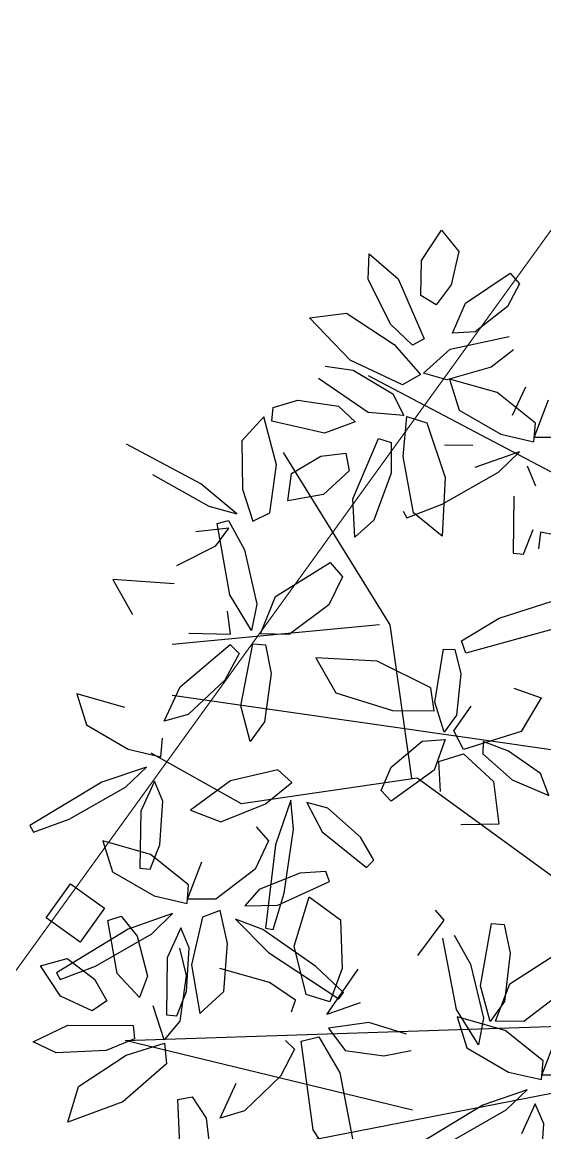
# Model space of a CAD drawing. Header units: metres. Extents: x 141303 to 146299, y 125960 to 127091.
# Drawn here: x 144872.24 to 144875.99, y 126095.13 to 126103.1 of the extents above; entities that cross this region are included whole.
import ezdxf

# ---------------------------------------------------------------- set-up
doc = ezdxf.new("R2010")
doc.units = ezdxf.units.M
doc.header["$MEASUREMENT"] = 0
doc.layers.add('ELEVATION', color=7, linetype='Continuous', lineweight=20)
doc.layers.add('new column', color=4, linetype='Continuous', lineweight=25)
doc.layers.add('FURNITURE', color=6, linetype='Continuous')
doc.layers.get('0').off()

# ---------------------------------------------------------------- blocks, each defined once
blk = doc.blocks.new('tree_plan2-flat-1')
at = {"color": 60}
for p, q in [((-5813.18, 2100.58), (-5807.85, 2108.76)), ((-5807.85, 2108.76), (-5803.14, 2102.95)), ((-5827.6, 2095.53), (-5827.33, 2102.4)), ((-5827.33, 2102.4), (-5819.51, 2095.66)), ((-5803.14, 2102.95), (-5805.28, 2094.01)), ((-5813.39, 2091.18), (-5813.18, 2100.58)), ((-5821.57, 2083.44), (-5827.6, 2095.53)), ((-5819.51, 2095.66), (-5812.56, 2079.5)), ((-5801.41, 2089.02), (-5789.35, 2097.09)), ((-5789.35, 2097.09), (-5786.88, 2094.26)), ((-5805.28, 2094.01), (-5809.3, 2088.61)), ((-5786.88, 2094.26), (-5790.06, 2088.13)), ((-5809.3, 2088.61), (-5813.39, 2091.18)), ((-5843.4, 2085.22), (-5833.45, 2086.46)), ((-5833.45, 2086.46), (-5820.59, 2078.01)), ((-5804.93, 2080.96), (-5801.41, 2089.02)), ((-5790.06, 2088.13), (-5798.83, 2081.3)), ((-5832.5, 2073.77), (-5843.4, 2085.22)), ((-5815.68, 2077.77), (-5821.57, 2083.44)), ((-5798.83, 2081.3), (-5804.93, 2080.96)), ((-5820.59, 2078.01), (-5813.53, 2069.9)), ((-5812.56, 2079.5), (-5815.68, 2077.77)), ((-5805.51, 2076.66), (-5789.66, 2080.02)), ((-5812.76, 2070.27), (-5805.51, 2076.66)), ((-5788.46, 2076.46), (-5794.48, 2071.78)), ((-5839.24, 2072.22), (-5831.7, 2071.08)), ((-5818.44, 2067.14), (-5832.5, 2073.77)), ((-5794.48, 2071.78), (-5806.45, 2068.43)), ((-5827.66, 2059.71), (-5841, 2068.91)), ((-5831.7, 2071.08), (-5821.04, 2064.7)), ((-5813.53, 2069.9), (-5818.44, 2067.14)), ((-5806.45, 2068.43), (-5812.76, 2070.27)), ((-5792.88, 2064.97), (-5805.74, 2068.61)), ((-5805.74, 2068.61), (-5803.15, 2060.26)), ((-5785.29, 2066.43), (-5788.88, 2058.81)), ((-5853.25, 2061.13), (-5846.61, 2063.04)), ((-5846.61, 2063.04), (-5835.62, 2061.37)), ((-5821.04, 2064.7), (-5818.04, 2058.86)), ((-5782.66, 2056.76), (-5792.88, 2064.97)), ((-5783, 2052.9), (-5779.12, 2062.97)), ((-5853.6, 2057.39), (-5853.25, 2061.13)), ((-5835.62, 2061.37), (-5831.17, 2057.18)), ((-5818.04, 2058.86), (-5827.66, 2059.71)), ((-5803.15, 2060.26), (-5791.93, 2053.77)), ((-5855.78, 2058.6), (-5861.64, 2052.11)), ((-5852.35, 2045.68), (-5855.78, 2058.6)), ((-5839.45, 2054.19), (-5853.6, 2057.39)), ((-5831.17, 2057.18), (-5839.45, 2054.19)), ((-5818.26, 2047.85), (-5817.23, 2058.55)), ((-5817.23, 2058.55), (-5811.85, 2056.89)), ((-5811.85, 2056.89), (-5806.99, 2042.12)), ((-5783.07, 2051.71), (-5782.66, 2056.76)), ((-5791.93, 2053.77), (-5783.07, 2051.71)), ((-5872.75, 2040.62), (-5892.68, 2051.3)), ((-5861.64, 2052.11), (-5861.5, 2039.16)), ((-5831.81, 2036.48), (-5824.86, 2052.65)), ((-5824.86, 2052.65), (-5821.46, 2051.57)), ((-5821.46, 2051.57), (-5821.52, 2043.39)), ((-5799.47, 2050.77), (-5807.16, 2050.82)), ((-5775.31, 2052.85), (-5783, 2052.9)), ((-5848.36, 2043.35), (-5840.4, 2047.95)), ((-5840.4, 2047.95), (-5833.72, 2048.75)), ((-5833.72, 2048.75), (-5832.77, 2044.01)), ((-5815.54, 2032.7), (-5818.26, 2047.85)), ((-5786.98, 2049), (-5798.93, 2044.84)), ((-5792.64, 2043.57), (-5786.98, 2049)), ((-5854.2, 2032.71), (-5852.35, 2045.68)), ((-5782.53, 2039.81), (-5784.79, 2045.2)), ((-5885.77, 2043.17), (-5870.63, 2034.56)), ((-5849.34, 2035.93), (-5848.36, 2043.35)), ((-5832.77, 2044.01), (-5839.73, 2037.69)), ((-5821.52, 2043.39), (-5826.15, 2030.7)), ((-5806.99, 2042.12), (-5807.8, 2026.34)), ((-5807.77, 2034.94), (-5792.64, 2043.57)), ((-5863.07, 2032.46), (-5872.75, 2040.62)), ((-5861.5, 2039.16), (-5858.75, 2030.48)), ((-5839.73, 2037.69), (-5849.34, 2035.93)), ((-5831.31, 2026.18), (-5831.81, 2036.48)), ((-5788.48, 2037.1), (-5788.7, 2021.79)), ((-5870.63, 2034.56), (-5863.07, 2032.46)), ((-5858.75, 2030.48), (-5854.2, 2032.71)), ((-5818.28, 2033.14), (-5817.29, 2031.33)), ((-5817.29, 2031.33), (-5807.77, 2034.94)), ((-5807.8, 2026.34), (-5815.54, 2032.7)), ((-5868.39, 2029.91), (-5865.31, 2030.71)), ((-5865, 2010.67), (-5868.39, 2029.91)), ((-5865.31, 2030.71), (-5861.04, 2022.84)), ((-5826.15, 2030.7), (-5831.31, 2026.18)), ((-5865.23, 2028.64), (-5874.08, 2027.69)), ((-5868.71, 2023.94), (-5865.23, 2028.64)), ((-5785.9, 2021.49), (-5783.29, 2028.07)), ((-5781.35, 2027.35), (-5781.86, 2022.88)), ((-5774.02, 2025.93), (-5781.35, 2027.35)), ((-5879.2, 2018.61), (-5868.71, 2023.94)), ((-5861.04, 2022.84), (-5857.76, 2008.18)), ((-5788.7, 2021.79), (-5785.9, 2021.49)), ((-5852.73, 2010.2), (-5837.94, 2019.36)), ((-5837.94, 2019.36), (-5834.68, 2015.49)), ((-5880.01, 2013.72), (-5896.44, 2014.89)), ((-5896.44, 2014.89), (-5891.24, 2005.43)), ((-5834.68, 2015.49), (-5838.37, 2007.92)), ((-5859.2, 2001.06), (-5865, 2010.67)), ((-5856.75, 2000.18), (-5852.73, 2010.2)), ((-5792.51, 2004.31), (-5773.4, 2010.36)), ((-5864.88, 2000.13), (-5865.64, 2006.35)), ((-5857.76, 2008.18), (-5859.2, 2001.06)), ((-5838.37, 2007.92), (-5849.07, 2000.02)), ((-5802.68, 1998.21), (-5792.51, 2004.31)), ((-5876.09, 2000.4), (-5864.88, 2000.13)), ((-5849.07, 2000.02), (-5856.75, 2000.18)), ((-5776.39, 2001.76), (-5801.5, 1994.85)), ((-5878.38, 1986.01), (-5864.9, 1997.3)), ((-5864.9, 1997.3), (-5862.49, 1994.93)), ((-5862.07, 1980.84), (-5858.8, 1997.54)), ((-5858.8, 1997.54), (-5855.44, 1997.22)), ((-5855.44, 1997.22), (-5853.89, 1989.47)), ((-5801.5, 1994.85), (-5802.68, 1998.21)), ((-5862.49, 1994.93), (-5866.37, 1987.77)), ((-5825.4, 1992.75), (-5841.85, 1993.7)), ((-5841.85, 1993.7), (-5836.52, 1984.31)), ((-5809.86, 1981.71), (-5807.5, 1996)), ((-5807.5, 1996), (-5804.49, 1995.82)), ((-5804.49, 1995.82), (-5802.87, 1989.27)), ((-5810.93, 1985.58), (-5825.4, 1992.75)), ((-5866.37, 1987.77), (-5876.24, 1978.55)), ((-5853.89, 1989.47), (-5855.7, 1976.52)), ((-5802.87, 1989.27), (-5804.05, 1978.22)), ((-5882.77, 1976.74), (-5878.38, 1986.01)), ((-5810.08, 1979.38), (-5810.93, 1985.58)), ((-5788.64, 1985.4), (-5781.27, 1982.84)), ((-5893.36, 1980.42), (-5906.2, 1984.12)), ((-5906.2, 1984.12), (-5903.65, 1975.76)), ((-5836.52, 1984.31), (-5821.3, 1979.49)), ((-5807.34, 1973.58), (-5809.86, 1981.71)), ((-5781.27, 1982.84), (-5786.62, 1973.77)), ((-5876.24, 1978.55), (-5882.77, 1976.74)), ((-5859.6, 1971.19), (-5862.07, 1980.84)), ((-5821.3, 1979.49), (-5810.08, 1979.38)), ((-5804.79, 1973.94), (-5800.12, 1980.59)), ((-5903.65, 1975.76), (-5892.47, 1969.22)), ((-5855.7, 1976.52), (-5859.6, 1971.19)), ((-5804.05, 1978.22), (-5807.34, 1973.58)), ((-5802.22, 1968.92), (-5804.79, 1973.94)), ((-5786.62, 1973.77), (-5802.22, 1968.92)), ((-5883.62, 1967.11), (-5883.19, 1972.16)), ((-5821.64, 1964.25), (-5813.28, 1971.25)), ((-5813.28, 1971.25), (-5807.13, 1971.64)), ((-5807.13, 1971.64), (-5810.09, 1963.41)), ((-5796.87, 1971.12), (-5797.03, 1967.78)), ((-5790.12, 1968.44), (-5796.87, 1971.12)), ((-5892.47, 1969.22), (-5883.62, 1967.11)), ((-5808.83, 1965.69), (-5802.16, 1967.74)), ((-5802.16, 1967.74), (-5794.14, 1960.34)), ((-5797.03, 1967.78), (-5789.08, 1960.79)), ((-5781.48, 1962.46), (-5790.12, 1968.44)), ((-5887.54, 1964.42), (-5899.52, 1960.32)), ((-5893.23, 1959.02), (-5887.54, 1964.42)), ((-5852.17, 1963.6), (-5864.93, 1960.63)), ((-5848.45, 1960.16), (-5852.17, 1963.6)), ((-5824.4, 1957.99), (-5821.64, 1964.25)), ((-5808.44, 1957.63), (-5808.83, 1965.69)), ((-5885.37, 1960.6), (-5889.11, 1952.53)), ((-5883.14, 1955.21), (-5885.37, 1960.6)), ((-5864.93, 1960.63), (-5875.74, 1952.77)), ((-5810.09, 1963.41), (-5821.68, 1955.12)), ((-5789.08, 1960.79), (-5779.28, 1956.48)), ((-5779.28, 1956.48), (-5781.48, 1962.46)), ((-5899.52, 1960.32), (-5918.93, 1948.73)), ((-5908.4, 1950.47), (-5893.23, 1959.02)), ((-5855.55, 1954.46), (-5848.45, 1960.16)), ((-5821.68, 1955.12), (-5824.4, 1957.99)), ((-5794.14, 1960.34), (-5792.73, 1948.85)), ((-5883.97, 1943.47), (-5883.14, 1955.21)), ((-5848.73, 1955.41), (-5852.85, 1943.44)), ((-5847.96, 1947.6), (-5848.73, 1955.41)), ((-5838.76, 1953.23), (-5844.39, 1954.78)), ((-5844.39, 1954.78), (-5840.31, 1946.87)), ((-5889.11, 1952.53), (-5889.41, 1937.21)), ((-5875.74, 1952.77), (-5867.57, 1949.65)), ((-5867.57, 1949.65), (-5855.55, 1954.46)), ((-5830, 1945.37), (-5838.76, 1953.23)), ((-5918.93, 1948.73), (-5917.95, 1946.91)), ((-5917.95, 1946.91), (-5908.4, 1950.47)), ((-5792.73, 1948.85), (-5802.92, 1948.68)), ((-5858.05, 1948.28), (-5854.73, 1944.45)), ((-5850.52, 1930.38), (-5847.96, 1947.6)), ((-5840.31, 1946.87), (-5828.4, 1937.23)), ((-5886.48, 1940.91), (-5899.33, 1944.55)), ((-5899.33, 1944.55), (-5896.74, 1936.2)), ((-5886.61, 1936.9), (-5883.97, 1943.47)), ((-5854.73, 1944.45), (-5858.31, 1936.84)), ((-5852.85, 1943.44), (-5855.61, 1921)), ((-5826.43, 1939.25), (-5830, 1945.37)), ((-5876.26, 1932.71), (-5886.48, 1940.91)), ((-5889.41, 1937.21), (-5886.61, 1936.9)), ((-5876.59, 1928.84), (-5872.71, 1938.91)), ((-5858.31, 1936.84), (-5868.91, 1928.79)), ((-5828.4, 1937.23), (-5826.43, 1939.25)), ((-5896.74, 1936.2), (-5885.53, 1929.72)), ((-5846.35, 1935.72), (-5857.28, 1931.36)), ((-5839.29, 1936.2), (-5846.35, 1935.72)), ((-5838.35, 1933.54), (-5839.29, 1936.2)), ((-5876.66, 1927.66), (-5876.26, 1932.71)), ((-5857.28, 1931.36), (-5861.17, 1927)), ((-5852.27, 1927.15), (-5838.35, 1933.54)), ((-5885.53, 1929.72), (-5876.66, 1927.66)), ((-5868.91, 1928.79), (-5876.59, 1928.84)), ((-5853.57, 1920.65), (-5850.52, 1930.38)), ((-5847.89, 1916.11), (-5843.83, 1929.4)), ((-5843.83, 1929.4), (-5835.42, 1923.18)), ((-5880.57, 1924.94), (-5892.53, 1920.78)), ((-5886.23, 1919.51), (-5880.57, 1924.94)), ((-5867.79, 1925.75), (-5872.52, 1923.94)), ((-5865.84, 1916.86), (-5867.79, 1925.75)), ((-5861.17, 1927), (-5852.27, 1927.15)), ((-5809.91, 1925.68), (-5807.56, 1922.99)), ((-5898.03, 1923.17), (-5894.45, 1924.3)), ((-5895.51, 1908.89), (-5898.03, 1923.17)), ((-5894.45, 1924.3), (-5890.11, 1918.92)), ((-5872.52, 1923.94), (-5875.53, 1911.19)), ((-5856.32, 1920.62), (-5863.66, 1923.39)), ((-5863.66, 1923.39), (-5854.76, 1914.39)), ((-5835.42, 1923.18), (-5834.96, 1910.05)), ((-5807.56, 1922.99), (-5814.72, 1913.54)), ((-5797.77, 1905.36), (-5794.72, 1922.1)), ((-5794.72, 1922.1), (-5791.35, 1921.83)), ((-5791.35, 1921.83), (-5789.71, 1914.1)), ((-5892.53, 1920.78), (-5911.87, 1909.09)), ((-5901.36, 1910.88), (-5886.23, 1919.51)), ((-5890.11, 1918.92), (-5887.4, 1908.14)), ((-5878.39, 1921.14), (-5882.08, 1913.05)), ((-5876.12, 1915.76), (-5878.39, 1921.14)), ((-5842.02, 1910.67), (-5856.32, 1920.62)), ((-5855.61, 1921), (-5853.57, 1920.65)), ((-5804.81, 1919.02), (-5800.43, 1911.21)), ((-5866.86, 1903.95), (-5865.84, 1916.86)), ((-5844.68, 1903.07), (-5847.89, 1916.11)), ((-5804.23, 1898.99), (-5807.88, 1918.18)), ((-5916.17, 1910.94), (-5908.95, 1912.91)), ((-5908.95, 1912.91), (-5901.62, 1907.35)), ((-5882.08, 1913.05), (-5882.3, 1897.73)), ((-5878.79, 1915.68), (-5876.93, 1908.29)), ((-5876.89, 1904.01), (-5876.12, 1915.76)), ((-5854.76, 1914.39), (-5835.88, 1901.96)), ((-5789.71, 1914.1), (-5791.33, 1901.13)), ((-5789.87, 1905.85), (-5775.21, 1915.23)), ((-5910.83, 1902.76), (-5916.17, 1910.94)), ((-5910.89, 1907.27), (-5901.36, 1910.88)), ((-5875.53, 1911.19), (-5873.29, 1898.02)), ((-5854.53, 1906.33), (-5867.92, 1910.19)), ((-5834.67, 1903.62), (-5842.02, 1910.67)), ((-5839.09, 1897.74), (-5830.63, 1909.89)), ((-5834.96, 1910.05), (-5838.3, 1901.09)), ((-5800.43, 1911.21), (-5796.95, 1896.6)), ((-5911.87, 1909.09), (-5910.89, 1907.27)), ((-5901.62, 1907.35), (-5898.3, 1901.5)), ((-5889.54, 1902.42), (-5895.51, 1908.89)), ((-5887.4, 1908.14), (-5889.54, 1902.42)), ((-5876.93, 1908.29), (-5878.68, 1895.99)), ((-5879.49, 1897.43), (-5876.89, 1904.01)), ((-5873.29, 1898.02), (-5866.86, 1903.95)), ((-5847.59, 1901.62), (-5854.53, 1906.33)), ((-5795.16, 1895.75), (-5797.77, 1905.36)), ((-5793.75, 1895.78), (-5789.87, 1905.85)), ((-5902.3, 1898.79), (-5910.83, 1902.76)), ((-5898.3, 1901.5), (-5902.3, 1898.79)), ((-5848.66, 1898.42), (-5847.59, 1901.62)), ((-5838.3, 1901.09), (-5844.68, 1903.07)), ((-5835.88, 1901.96), (-5834.67, 1903.62)), ((-5791.33, 1901.13), (-5795.16, 1895.75)), ((-5775.47, 1903.78), (-5786.07, 1895.73)), ((-5882.91, 1890.95), (-5885.84, 1900.16)), ((-5830.19, 1900.79), (-5839.09, 1897.74)), ((-5798.29, 1889.46), (-5804.23, 1898.99)), ((-5918.18, 1890.55), (-5908.87, 1894.99)), ((-5908.87, 1894.99), (-5891.28, 1894.84)), ((-5891.28, 1894.84), (-5890.95, 1891.29)), ((-5878.68, 1895.99), (-5882.91, 1890.95)), ((-5882.3, 1897.73), (-5879.49, 1897.43)), ((-5827.83, 1895.55), (-5838.65, 1894.03)), ((-5817.66, 1892.34), (-5827.83, 1895.55)), ((-5791.18, 1893.33), (-5804.04, 1896.97)), ((-5804.04, 1896.97), (-5801.45, 1888.62)), ((-5796.95, 1896.6), (-5798.29, 1889.46)), ((-5786.07, 1895.73), (-5793.75, 1895.78)), ((-5838.65, 1894.03), (-5834.21, 1888.01)), ((-5780.96, 1885.12), (-5791.18, 1893.33)), ((-5912.01, 1887.54), (-5918.18, 1890.55)), ((-5890.95, 1891.29), (-5898.52, 1888.18)), ((-5893.14, 1886.9), (-5882.88, 1890.1)), ((-5882.88, 1890.1), (-5882.33, 1884.49)), ((-5850.28, 1890.72), (-5847.84, 1888.38)), ((-5846.05, 1890.59), (-5841.29, 1891.71)), ((-5842.91, 1866.68), (-5846.05, 1890.59)), ((-5841.29, 1891.71), (-5835.65, 1882.02)), ((-5781.29, 1881.26), (-5777.42, 1891.33)), ((-5898.52, 1888.18), (-5912.01, 1887.54)), ((-5906.06, 1878.52), (-5893.14, 1886.9)), ((-5847.84, 1888.38), (-5851.62, 1881.16)), ((-5834.21, 1888.01), (-5823.8, 1886.58)), ((-5823.8, 1886.58), (-5816.47, 1888)), ((-5801.45, 1888.62), (-5790.23, 1882.13)), ((-5882.33, 1884.49), (-5894.06, 1874.29)), ((-5781.37, 1880.07), (-5780.96, 1885.12)), ((-5851.62, 1881.16), (-5861.36, 1871.81)), ((-5835.65, 1882.02), (-5832.21, 1863.82)), ((-5790.23, 1882.13), (-5781.37, 1880.07)), ((-5773.61, 1881.2), (-5781.29, 1881.26)), ((-5908.93, 1868.93), (-5906.06, 1878.52)), ((-5867.86, 1869.91), (-5863.6, 1879.24)), ((-5785.27, 1877.36), (-5797.23, 1873.2)), ((-5790.94, 1871.93), (-5785.27, 1877.36)), ((-5894.06, 1874.29), (-5908.93, 1868.93)), ((-5879.31, 1874.9), (-5875.43, 1875.6)), ((-5878.71, 1860.66), (-5879.31, 1874.9)), ((-5875.43, 1875.6), (-5871.69, 1869.87)), ((-5861.36, 1871.81), (-5867.86, 1869.91)), ((-5797.23, 1873.2), (-5816.58, 1861.5)), ((-5806.06, 1863.3), (-5790.94, 1871.93)), ((-5783.09, 1873.55), (-5786.78, 1865.46)), ((-5780.82, 1868.17), (-5783.09, 1873.55)), ((-5871.69, 1869.87), (-5870.4, 1859.04)), ((-5781.59, 1856.43), (-5780.82, 1868.17)), ((-5835.13, 1854.88), (-5842.91, 1866.68))]:
    blk.add_line(p, q, dxfattribs=at)
at = {"color": 44}
for p, q in [((-5765.96, 2036.94), (-5827.56, 2069.6)), ((-5821.83, 2002.56), (-5850.48, 2048.97)), ((-5824.69, 2002.56), (-5880.56, 1997.4)), ((-5816.1, 1961.3), (-5821.83, 2002.56)), ((-5727.29, 1961.3), (-5880.56, 1983.65)), ((-5861.94, 1954.43), (-5886.29, 1968.18)), ((-5814.67, 1961.3), (-5861.94, 1954.43)), ((-5731.56, 1900.45), (-5814.67, 1961.3)), ((-5893.45, 1890.83), (-5740.04, 1895.54)), ((-5816.1, 1871.92), (-5893.45, 1890.83)), ((-5774.56, 1877.08), (-5881.99, 1856.45))]:
    blk.add_line(p, q, dxfattribs=at)

msp = doc.modelspace()

# ---------------------------------------------------------------- linework, layer by layer
at = {"layer": 'ELEVATION'}
msp.add_line((144869.29584, 126092.28462), (144880.27549, 126107.47033), dxfattribs=at)
at = {"layer": 'new column'}
for p, q in [((144872.41224, 126096.6691), (144872.58618, 126096.91352)), ((144872.58618, 126096.91352), (144872.83061, 126096.73958)), ((144872.83061, 126096.73958), (144872.65667, 126096.49516)), ((144872.65667, 126096.49516), (144872.41224, 126096.6691))]:
    msp.add_line(p, q, dxfattribs=at)

# ---------------------------------------------------------------- block references
at = {"layer": 'FURNITURE', "xscale": 0.02669279961569372, "yscale": 0.02669279961569372, "zscale": 0.02669279961569372, "rotation": 0.1239649030491441}
msp.add_blockref('tree_plan2-flat-1', (145030.39983, 126045.65718), dxfattribs=at)

doc.saveas('drawing.dxf')
